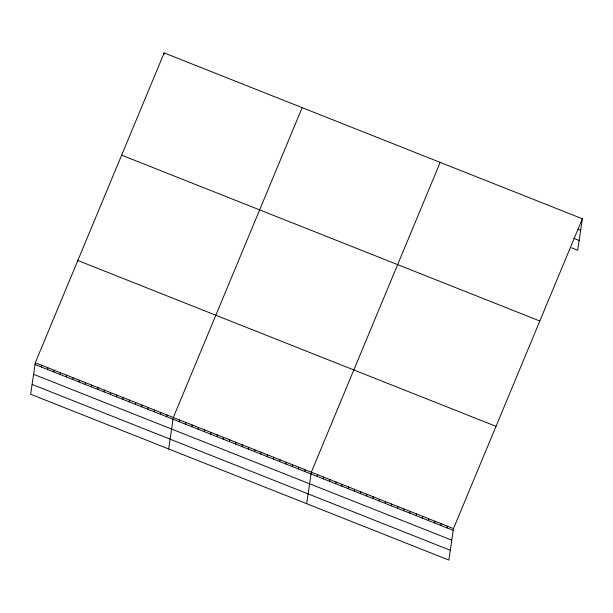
<?xml version="1.0" encoding="UTF-8"?>
<svg xmlns="http://www.w3.org/2000/svg" width="613" height="613" viewBox="0 0 613 613"><rect width="100%" height="100%" fill="white"/><g stroke="black" fill="none" stroke-linecap="round" stroke-linejoin="round"><path stroke-width="0.92" d="M35.301 362.743L30.65 394.236L448.839 560.075L453.49 528.582L582.35 218.764L164.161 52.925L35.301 362.743L453.49 528.582M41.309 367.003L41.577 365.233M47.584 369.493L47.845 367.716M53.86 371.976L54.12 370.206M60.128 374.466L60.388 372.696M66.403 376.957L66.664 375.179M72.679 379.439L72.939 377.669M78.947 381.93L79.207 380.16M85.222 384.42L85.483 382.642M91.498 386.903L91.758 385.133M97.766 389.393L98.026 387.623M104.041 391.883L104.302 390.106M110.309 394.366L110.578 392.596M163.901 54.695L164.161 52.925M116.585 396.856L116.845 395.079M122.861 399.347L123.121 397.569M129.128 401.829L129.397 400.059M135.404 404.319L135.665 402.542M141.68 406.81L141.94 405.032M147.948 409.292L148.208 407.522M154.223 411.783L154.484 410.005M160.499 414.265L160.759 412.495M166.767 416.756L167.027 414.986M168.652 448.969L173.303 417.468L302.163 107.65M179.31 421.729L179.578 419.959M185.586 424.219L185.846 422.449M191.861 426.709L192.122 424.932M198.129 429.192L198.397 427.422M204.405 431.682L204.665 429.912M210.68 434.173L210.941 432.395M216.948 436.655L217.209 434.885M223.224 439.146L223.484 437.368M229.5 441.636L229.76 439.858M235.767 444.118L236.028 442.348M242.043 446.609L242.304 444.831M248.311 449.099L248.579 447.321M254.587 451.582L254.847 449.812M260.862 454.072L261.123 452.294M267.13 456.555L267.398 454.785M273.406 459.045L273.666 457.275M279.681 461.535L279.942 459.758M285.949 464.018L286.217 462.248M292.225 466.508L292.485 464.738M298.5 468.999L298.761 467.221M304.768 471.481L305.029 469.711M306.653 503.694L311.304 472.202L440.165 162.376M317.228 476.424L317.488 474.654M323.403 478.876L323.672 477.098M329.587 481.328L329.848 479.55M335.771 483.78L336.031 482.002M341.954 486.232L342.215 484.454M348.138 488.684L348.399 486.906M354.314 491.136L354.575 489.358M360.498 493.588L360.758 491.81M366.681 496.04L366.942 494.262M372.865 498.484L373.125 496.714M379.041 500.936L379.309 499.166M385.225 503.388L385.485 501.618M391.408 505.84L391.669 504.07M397.592 508.292L397.852 506.522M403.768 510.744L404.036 508.974M409.951 513.196L410.212 511.426M416.135 515.648L416.396 513.878M422.319 518.1L422.579 516.33M428.502 520.552L428.763 518.774M434.678 523.004L434.946 521.226M440.862 525.456L441.122 523.678M447.046 527.908L447.306 526.13M582.35 218.764L577.699 250.257L571.515 247.805M577.99 229.293L580.641 230.342M573.852 238.35L579.147 240.449M121.635 155.166L539.823 321.005M77.828 260.502L496.017 426.341M35.041 364.52L453.229 530.36M33.592 374.321L451.781 540.168M32.098 384.428L450.287 550.267"/></g></svg>
